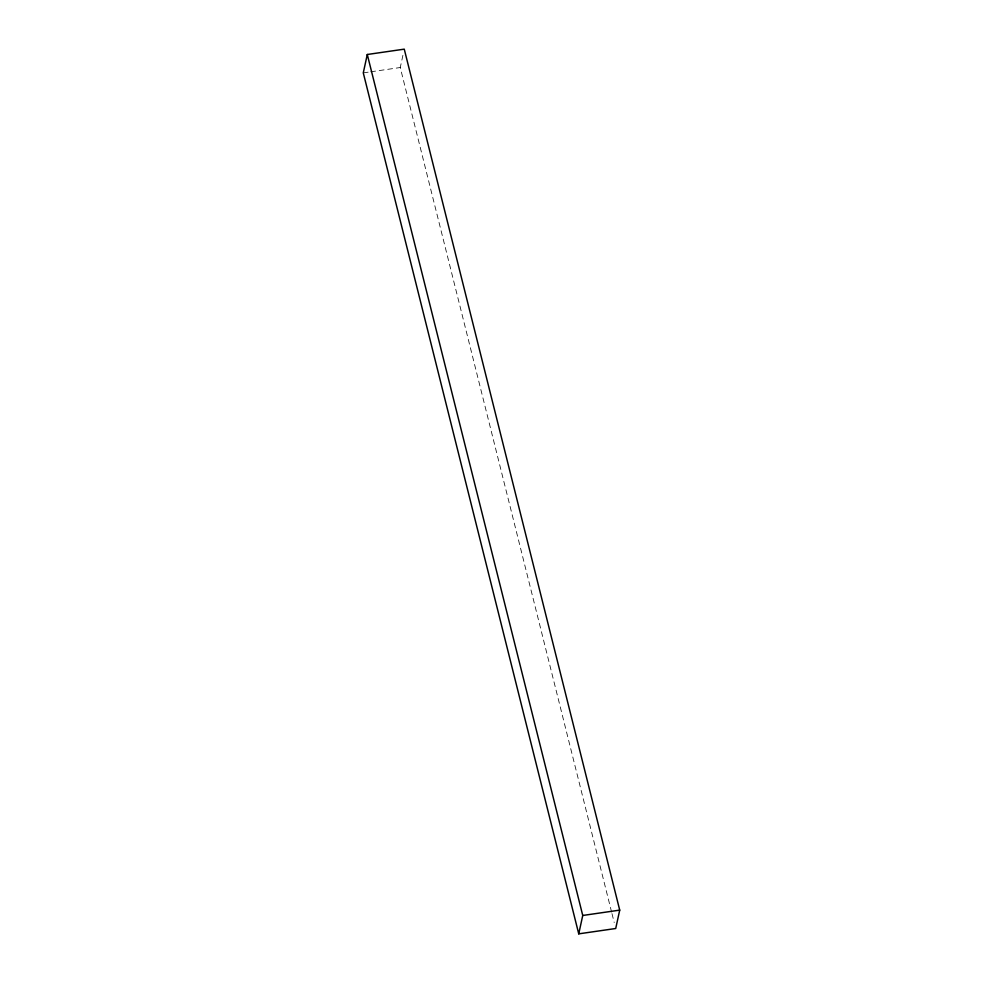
<?xml version="1.0" encoding="UTF-8"?>
<svg xmlns="http://www.w3.org/2000/svg" width="983" height="983" viewBox="0 0 983 983"><rect width="100%" height="100%" fill="white"/><g stroke="black" fill="none" stroke-linecap="round" stroke-linejoin="round"><path stroke-width="0.74" stroke-dasharray="4.92 3.69" d="M611.61 912.113L400.253 67.532L403.03 54.802M363.28 72.877L369.203 72.029M370.677 71.808L400.253 67.532M611.979 913.612L614.215 922.545"/><path stroke-width="1.47" d="M367.286 54.495L363.28 72.877L578.741 933.85L615.714 928.505L619.72 910.123L404.259 49.15L367.286 54.495L582.747 915.468L578.741 933.85M582.747 915.468L619.72 910.123"/></g></svg>
